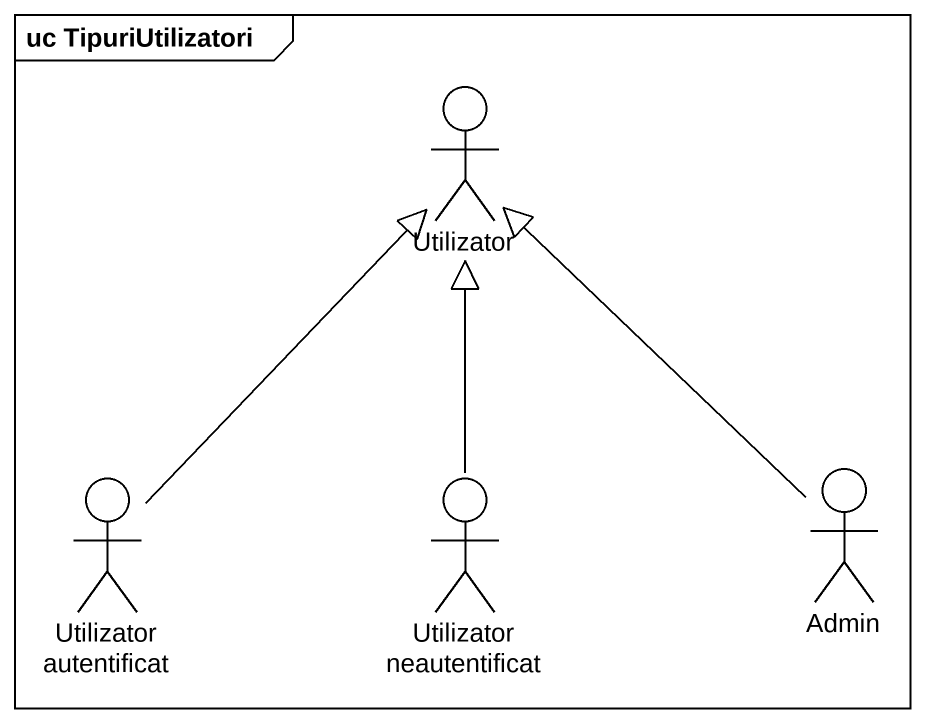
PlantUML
@startuml
mainframe uc TipuriUtilizatori
actor Utilizator
actor "Utilizator autentificat" as Utilizator_autentificat
actor "Utilizator neautentificat" as Utilizator_neautentificat
actor Admin
Utilizator_autentificat -up-|> Utilizator
Utilizator_neautentificat -up-|> Utilizator
Admin -up-|> Utilizator
@enduml
